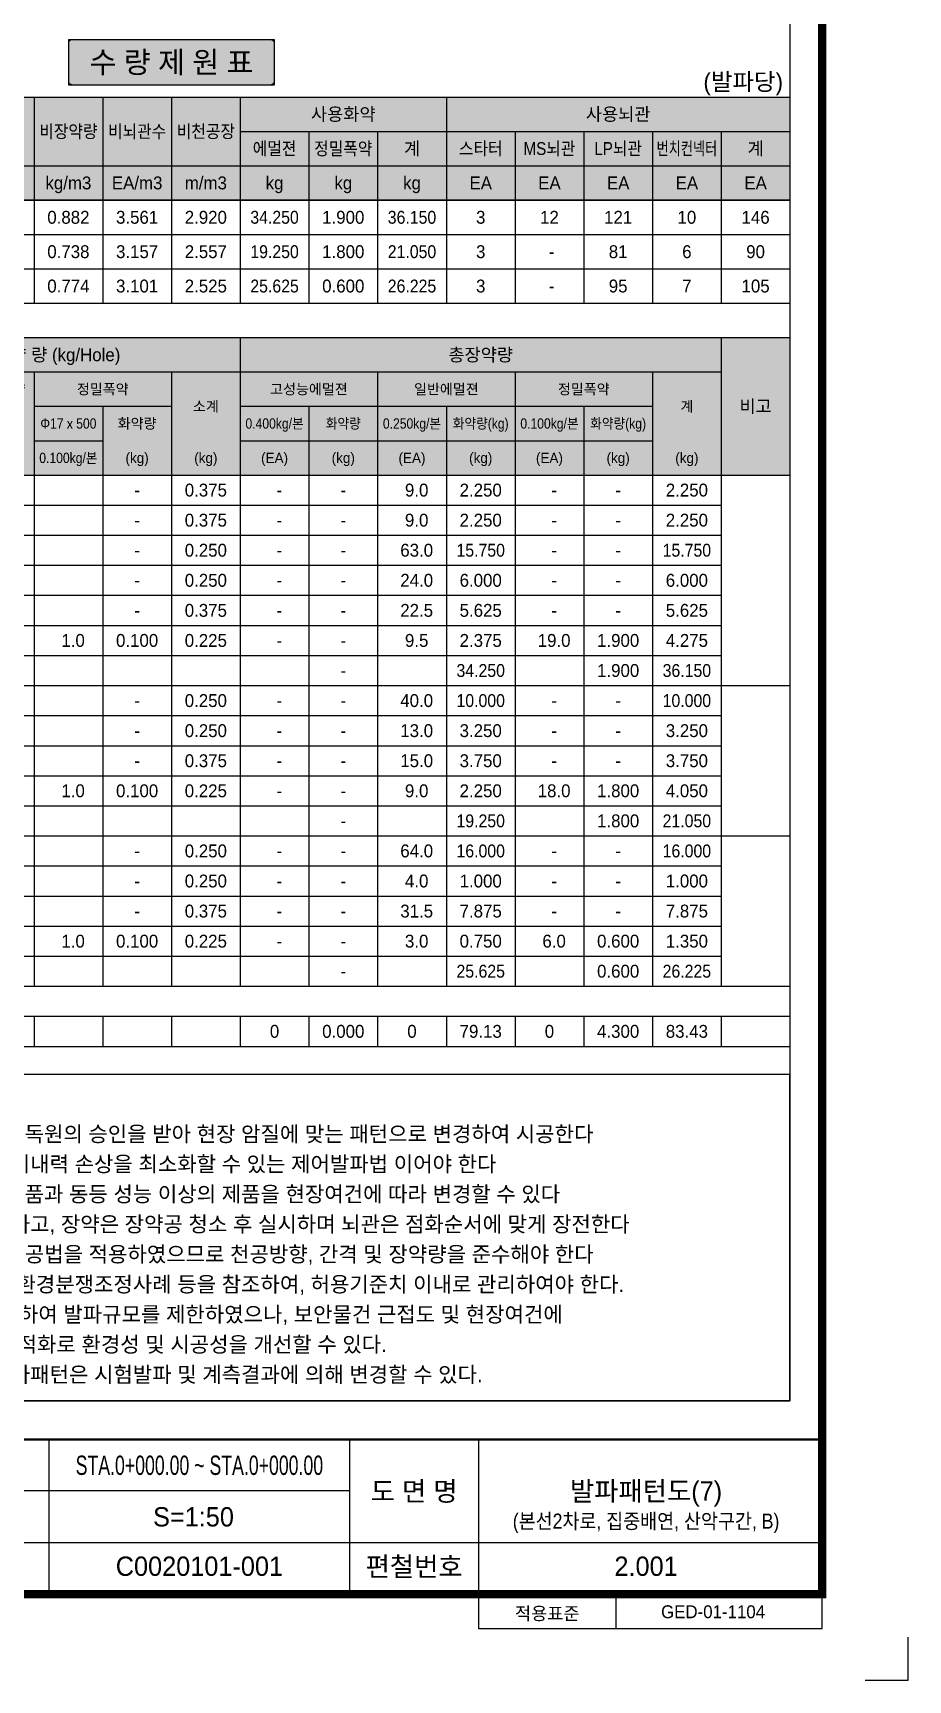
# Model space of a CAD drawing. Extents: x -689 to 317106, y 182884 to 219577.
# Drawn here: x 306918 to 317106, y 182884 to 202056 of the extents above; entities that cross this region are included whole.
import ezdxf
from ezdxf.enums import TextEntityAlignment as Align

# ---------------------------------------------------------------- set-up
doc = ezdxf.new("R2010")
doc.units = 0
doc.header["$LTSCALE"] = 500
doc.header["$MEASUREMENT"] = 0
doc.layers.get('DEFPOINTS').update_dxf_attribs({"color": 55})
doc.layers.add('0-21', color=21, linetype='Continuous', plot=False)
doc.layers.add('0-250line', color=250, linetype='Continuous', lineweight=9, true_color=0x333333)
doc.layers.add('0-252', color=7, linetype='Continuous', true_color=0xa0a0a0)
doc.layers.add('0-253', color=7, linetype='Continuous', true_color=0xcfcfcf)
for name, color, linetype in [('0-255', 52, 'Continuous'), ('CS-TABL-LIN1', 4, 'Continuous'), ('CS-TABL-LIN2', 1, 'Continuous'), ('CS-TABL-TEX2', 6, 'Continuous'), ('CS-TABL-TEX3', 7, 'Continuous'), ('CX-BORD-LIN1', 7, 'Continuous'), ('CX-BORD-LIN2', 7, 'Continuous'), ('CX-MISC', 7, 'Continuous'), ('CZ-TEX0', 7, 'Continuous'), ('CZ-TEX1', 7, 'Continuous'), ('CZ-TEX2', 7, 'Continuous'), ('CZ-TEX3', 7, 'Continuous'), ('CZ-TEXT', 3, 'Continuous')]:
    doc.layers.add(name, color=color, linetype=linetype)
doc.styles.add('TB_BTXT', font='')
doc.styles.add('TB_TEXT', font='')
doc.styles.add('돋움', font='')
doc.styles.add('맑은고딕(굵게)', font='malgunbd.ttf')
doc.styles.add('일반문자', font='')
doc.styles.add('제목', font='')
doc.styles.get('TB_BTXT').set_extended_font_data('Dotum')
doc.styles.get('TB_TEXT').set_extended_font_data('Dotum')
doc.styles.get('돋움').set_extended_font_data('Dotum')
doc.styles.get('일반문자').set_extended_font_data('Dotum')
doc.styles.get('제목').set_extended_font_data('Dotum')

# ---------------------------------------------------------------- blocks, each defined once
blk = doc.blocks.new('재료표제목')
at = {"layer": '0-253'}
h = blk.add_hatch(color=256, dxfattribs=at)
h.dxf.hatch_style = 1
h.paths.add_polyline_path([(0, 1600), (14400, 1600), (14400, 0), (0, 0)])
at = {"layer": 'CS-TABL-LIN1'}
for p, q in [((0, 1600), (0, 0)), ((0, 1600), (14400, 1600)), ((14400, 1600), (14400, 0)), ((0, 0), (14400, 0))]:
    blk.add_line(p, q, dxfattribs=at)
at = {"layer": 'CS-TABL-LIN2'}
for p, q in [((800, 1600), (800, 0)), ((2400, 1600), (2400, 0)), ((3200, 1600), (3200, 0)), ((8000, 1600), (8000, 0)), ((13600, 1600), (13600, 0)), ((3200, 1200), (13600, 1200)), ((4000, 1200), (4000, 0)), ((4800, 1200), (4800, 0)), ((5600, 1200), (5600, 0)), ((7200, 1200), (7200, 0)), ((9600, 1200), (9600, 0)), ((11200, 1200), (11200, 0)), ((12800, 1200), (12800, 0)), ((3200, 800), (4800, 800)), ((5600, 800), (7200, 800)), ((6400, 800), (6400, 0)), ((8000, 800), (12800, 800)), ((8800, 800), (8800, 0)), ((10400, 800), (10400, 0)), ((12000, 800), (12000, 0)), ((3200, 400), (4800, 400)), ((5600, 400), (6400, 400)), ((8000, 400), (12800, 400))]:
    blk.add_line(p, q, dxfattribs=at)
at = {"layer": 'CS-TABL-TEX2', "style": '일반문자'}
for s, height, p in [('공 당 장 약 량 (kg/Hole)', 150, (5600, 1400)), ('총장약량', 150, (10800, 1400)), ('천공의 위치', 150, (1600, 912)), ('공수', 150, (2800, 1025)), ('정밀폭약', 120, (6400, 1000)), ('고성능에멀젼', 120, (8800, 1000)), ('일반에멀젼', 120, (10400, 1000)), ('정밀폭약', 120, (12000, 1000)), ('구 분', 150, (400, 800)), ('(Hole Location)', 150, (1600, 688)), ('소계', 120, (7600, 800)), ('계', 120, (13200, 800)), ('비고', 150, (14000, 800)), ('(공)', 150, (2800, 575)), ('화약량', 120, (5200, 600)), ('화약량', 120, (6800, 600)), ('(kg)', 120, (5200, 200)), ('(kg)', 120, (6800, 200)), ('(kg)', 120, (7600, 200)), ('(EA)', 120, (8400, 200)), ('(kg)', 120, (9200, 200)), ('(EA)', 120, (10000, 200)), ('(kg)', 120, (10800, 200)), ('(EA)', 120, (11600, 200)), ('(kg)', 120, (12400, 200)), ('(kg)', 120, (13200, 200))]:
    blk.add_text(s, height=height, dxfattribs=at).set_placement(p, align=Align.MIDDLE_CENTER)
for s, width, p in [('고성능에멀젼', 0.8, (3600, 1000)), ('일반에멀젼', 0.8, (4400, 1000)), ('에멀젼폭약', 0.8, (5200, 1000)), ('Φ32ⅹ420', 0.9, (3600, 600)), ('Φ32ⅹ295', 0.9, (4400, 600)), ('Φ17ⅹ500', 0.9, (6000, 600)), ('0.400kg/본', 0.9, (8400, 600)), ('화약량', 0.9, (9200, 600)), ('0.250kg/본', 0.9, (10000, 600)), ('화약량(kg)', 0.9, (10800, 600)), ('0.100kg/본', 0.9, (11600, 600)), ('화약량(kg)', 0.9, (12400, 600)), ('0.400kg/본', 0.9, (3600, 200)), ('0.250kg/본', 0.9, (4400, 200)), ('0.100kg/본', 0.9, (6000, 200))]:
    blk.add_text(s, height=120, dxfattribs=dict(at, width=width)).set_placement(p, align=Align.MIDDLE_CENTER)
blk = doc.blocks.new('장약제원제목')
at = {"layer": '0-253'}
h = blk.add_hatch(color=256, dxfattribs=at)
h.dxf.hatch_style = 1
h.paths.add_polyline_path([(500931, 27019), (515331, 27019), (515331, 25819), (500931, 25819)])
at = {"color": 4}
blk.add_lwpolyline([(500931, 27019), (515331, 27019), (515331, 25819), (500931, 25819)], close=True, dxfattribs=at)
at = {"layer": 'CS-TABL-LIN1'}
for p, q in [((500931, 27019), (500931, 25819)), ((500931, 27019), (515331, 27019)), ((515331, 27019), (515331, 25819)), ((500931, 25819), (515331, 25819))]:
    blk.add_line(p, q, dxfattribs=at)
at = {"layer": 'CS-TABL-LIN2'}
for p, q in [((501731, 27019), (501731, 25819)), ((502531, 27019), (502531, 25819)), ((503331, 27019), (503331, 25819)), ((504131, 27019), (504131, 25819)), ((504931, 27019), (504931, 25819)), ((505731, 27019), (505731, 25819)), ((506531, 27019), (506531, 25819)), ((507331, 27019), (507331, 25819)), ((508131, 27019), (508131, 25819)), ((508931, 27019), (508931, 25819)), ((511331, 27019), (511331, 25819)), ((508931, 26619), (515331, 26619)), ((509731, 26619), (509731, 25819)), ((510531, 26619), (510531, 25819)), ((512131, 26619), (512131, 25819)), ((512931, 26619), (512931, 25819)), ((513731, 26619), (513731, 25819)), ((514531, 26619), (514531, 25819)), ((500931, 26219), (515331, 26219))]:
    blk.add_line(p, q, dxfattribs=at)
at = {"layer": 'CS-TABL-TEX2', "style": '일반문자'}
for s, p in [('사용화약', (510131, 26819)), ('사용뇌관', (513331, 26819)), ('구 분', (501331, 26619)), ('단면적', (502131, 26619)), ('천공장', (502931, 26619)), ('굴진장', (503731, 26619)), ('파쇄량', (506131, 26619)), ('계', (510931, 26419)), ('계', (514931, 26419)), ('단 위', (501331, 26019)), ('m2', (502131, 26019)), ('kg', (504531, 26019)), ('m3', (506131, 26019)), ('kg/m3', (506931, 26019)), ('EA/m3', (507731, 26019)), ('m/m3', (508531, 26019)), ('kg', (509331, 26019)), ('kg', (510131, 26019)), ('kg', (510931, 26019)), ('EA', (511731, 26019)), ('EA', (512531, 26019)), ('EA', (513331, 26019)), ('EA', (514131, 26019)), ('EA', (514931, 26019)), ('m', (502931, 26019)), ('m', (503731, 26019)), ('m', (505331, 26019))]:
    blk.add_text(s, height=150, dxfattribs=at).set_placement(p, align=Align.MIDDLE_CENTER)
for s, width, p in [('총장약량', 0.9, (504531, 26619)), ('총천공장', 0.9, (505331, 26619)), ('비장약량', 0.9, (506931, 26619)), ('비뇌관수', 0.9, (507731, 26619)), ('비천공장', 0.9, (508531, 26619)), ('에멀젼', 0.9, (509331, 26419)), ('정밀폭약', 0.9, (510131, 26419)), ('스타터', 0.9, (511731, 26419)), ('MS뇌관', 0.9, (512531, 26419)), ('LP뇌관', 0.9, (513331, 26419)), ('번치컨넥터', 0.75, (514131, 26419))]:
    blk.add_text(s, height=150, dxfattribs=dict(at, width=width)).set_placement(p, align=Align.MIDDLE_CENTER)
blk = doc.blocks.new('CXBLKA1')
at = {"layer": 'CX-BORD-LIN1', "color": 7, "const_width": 2}
blk.add_lwpolyline([(821, 20), (25, 20), (25, 574), (821, 574)], close=True, dxfattribs=at)
at = {"layer": 'CX-BORD-LIN1', "color": 7, "const_width": 0.6}
blk.add_lwpolyline([(821, 56), (25, 56)], dxfattribs=at)
at = {"layer": 'CX-BORD-LIN2', "color": 7}
blk.add_line((773, 12), (773, 20), dxfattribs=at)
at = {"layer": 'CX-BORD-LIN2', "color": 7, "const_width": 0.3}
for points in [[(641, 20), (641, 56)], [(711, 20), (711, 56)], [(741, 20), (741, 56)], [(711, 44.11), (611, 44.11)], [(821, 32), (611, 32)]]:
    blk.add_lwpolyline(points, dxfattribs=at)
at = {"layer": 'CX-BORD-LIN2', "color": 7}
blk.add_lwpolyline([(741, 20), (741, 12), (821, 12), (821, 20)], close=True, dxfattribs=at)
at = {"layer": 'CX-MISC', "color": 7}
blk.add_lwpolyline([(831, 0), (841, 0), (841, 0), (841, 0), (841, 0), (841, 0), (841, 10)], dxfattribs=at)
at = {"layer": 'CZ-TEX0', "color": 7, "style": 'TB_BTXT'}
blk.add_attdef('UD_TITLE', text='', height=10, dxfattribs=at).set_placement((423, 553), align=Align.MIDDLE_CENTER)
at = {"layer": 'CZ-TEX1', "color": 7, "style": 'TB_BTXT'}
blk.add_attdef('PI_CNAME', text='', height=5, dxfattribs=at).set_placement((40, 552), align=Align.BOTTOM_LEFT)
blk.add_attdef('UD_SUBTITLE', text='', height=7, dxfattribs=at).set_placement((423, 538), align=Align.MIDDLE_CENTER)
at = {"layer": 'CZ-TEX2', "color": 7, "style": 'TB_TEXT'}
for s, p in [('도 면 명', (726, 44)), ('편철번호', (726, 26.5))]:
    blk.add_text(s, height=4.5, dxfattribs=at).set_placement(p, align=Align.MIDDLE)
blk.add_text('적용표준', height=3, dxfattribs=at).set_placement((757, 15.5), align=Align.MIDDLE_CENTER)
at = {"layer": 'CZ-TEX2', "color": 7}
for tag, height, style, p in [('UD_CDNAME', 4, 'TB_BTXT', (42, 544)), ('DA_STDNAME', 3, 'TB_TEXT', (783.49, 13.5))]:
    blk.add_attdef(tag, text='', height=height, dxfattribs=dict(at, style=style)).set_placement(p, align=Align.BOTTOM_LEFT)
at = {"layer": 'CZ-TEX2', "color": 7, "style": 'TB_TEXT'}
for tag, height, p in [('DC_RDATE4', 3.5, (353, 52.5)), ('DC_RAPP4', 3.5, (501.56, 52.5)), ('DC_RCHK4', 3.5, (542.36, 52.5)), ('DC_RDGN4', 3.5, (582.36, 52.5)), ('PI_TITLE', 4.5, (243, 50)), ('DC_RNUM4', 3, (320, 52)), ('UD_CDIST', 4.5, (676, 50)), ('FI_NAME', 4.5, (780, 51)), ('DC_RNUM3', 3, (320, 45)), ('DC_RDATE3', 3.5, (353, 45.4)), ('DC_RAPP3', 3.5, (501.56, 45.4)), ('DC_RCHK3', 3.5, (542.36, 45.4)), ('DC_RDGN3', 3.5, (582.36, 45.4)), ('DI_TITLE', 4.5, (780, 44)), ('PI_CDNAME', 4.5, (243, 38)), ('DC_RNUM2', 3, (320, 38)), ('DC_RDATE2', 3.5, (353, 38.5)), ('DC_RAPP2', 3.5, (501.56, 38.5)), ('DC_RCHK2', 3.5, (542.36, 38.5)), ('DC_RDGN2', 3.5, (582.36, 38.5)), ('DA_HSCALE', 4.5, (658.5, 38)), ('DA_VSCALE', 4.5, (693, 38)), ('DI_SUBTITLE', 3.5, (780, 37)), ('DC_RNUM1', 3, (320, 31)), ('DC_RDATE1', 3.5, (353, 31.5)), ('DC_RAPP1', 3.5, (501.56, 31.5)), ('DC_RCHK1', 3.5, (542.36, 31.5)), ('DC_RDGN1', 3.5, (582.36, 31.5)), ('PA_CCLASS', 4.5, (204, 26.5)), ('PI_STAGE', 4.5, (283, 26.5)), ('DI_DRWNO', 4.5, (676, 26.5)), ('DA_PAGENO', 4.5, (780, 26.5))]:
    blk.add_attdef(tag, text='', height=height, dxfattribs=at).set_placement(p, align=Align.MIDDLE_CENTER)
for tag, p in [('DC_RDES4', (377, 52.5)), ('DC_RDES3', (377, 45.4)), ('DC_RDES2', (377, 38.5)), ('DC_RDES1', (377.03, 31.5))]:
    blk.add_attdef(tag, text='', height=3.5, dxfattribs=at).set_placement(p, align=Align.MIDDLE_LEFT)
at = {"layer": 'CZ-TEX3', "color": 7, "style": 'TB_TEXT', "flags": 1}
for tag, p in [('PI_ID', (24, 16)), ('PI_CCODE', (31, 16)), ('PA_DSDATE', (47, 16)), ('PA_DEDATE', (64, 16)), ('PA_CSDATE', (81, 16)), ('PA_CEDATE', (98, 16)), ('PA_CFDATE', (114, 16)), ('EI_ENAME', (132, 16)), ('EI_DEPT', (146, 16)), ('EI_PERSON', (158, 16)), ('EI_EMAIL', (174, 16)), ('CI_CATEG', (189, 16)), ('CI_ROLE', (204, 16)), ('CI_ONAME', (216, 16)), ('CI_ADDR', (232, 16)), ('CI_TEL', (246, 16)), ('CI_FAX', (257, 16)), ('CI_HPADDR', (270, 16)), ('CI_CODE', (287, 16)), ('CI_DEPT', (300, 16)), ('CI_PERSON', (312, 16)), ('CI_EMAIL', (329, 16)), ('CI_PROLE', (342, 16)), ('DI_MANCODE', (357, 16)), ('DI_CATEG', (377, 16)), ('DI_LDATE', (392, 16)), ('DI_PCLASS', (407, 16)), ('DI_MMCLASS', (424, 16)), ('DI_MSCLASS', (443, 16)), ('DI_ECLASS', (462, 16)), ('DI_FNAME', (478, 16)), ('DC_ONAME', (493, 16)), ('DC_NNAME', (510, 16)), ('FI_CODE', (529, 16)), ('FI_CLASS', (545, 16)), ('FI_ICODE1', (563, 16)), ('FI_ICODE2', (581, 16)), ('------------', (597, 16))]:
    blk.add_attdef(tag, p, '', height=2, dxfattribs=at)

msp = doc.modelspace()

# ---------------------------------------------------------------- hatches: boundary and pattern name
at = {"layer": '0-250line'}
h = msp.add_hatch(color=256, dxfattribs=at)
edge = h.paths.add_edge_path()
edge.add_line((309730.64711, 201715.15052), (309730.64711, 201927.73759))
edge.add_arc((309681.69572, 201927.73759), 48.95139, 0.000000429, 90.000000429)
edge.add_line((309681.69572, 201976.68898), (307379.5985, 201976.68898))
edge.add_arc((307379.5985, 201927.73759), 48.95139, 89.999999937, 179.999999937)
edge.add_line((307330.64711, 201927.73759), (307330.64711, 201502.56345))
edge.add_arc((307379.5985, 201502.56345), 48.95139, 179.999999879, 269.999999879)
edge.add_line((307379.5985, 201453.61206), (309681.69572, 201453.61206))
edge.add_arc((309681.69572, 201502.56345), 48.95139, 269.999999755, 359.999999755)
edge.add_line((309730.64711, 201502.56345), (309730.64711, 201715.15052))

# ---------------------------------------------------------------- linework, layer by layer
at = {"layer": '0-21'}
msp.add_lwpolyline([(309730.64711, 201976.68898), (307330.64711, 201976.68898), (307330.64711, 201453.61206), (309730.64711, 201453.61206), (309730.64711, 201976.68898)], close=True, dxfattribs=at)
at = {"layer": '0-250line', "lineweight": 0}
msp.add_lwpolyline([(309730.64711, 201715.15052), (309730.64711, 201927.73759, 0.4142135624), (309681.69572, 201976.68898), (307379.5985, 201976.68898, 0.4142135624), (307330.64711, 201927.73759), (307330.64711, 201502.56345, 0.4142135624), (307379.5985, 201453.61206), (309681.69572, 201453.61206, 0.4142135624), (309730.64711, 201502.56345)], format="xyb", close=True, dxfattribs=at)
at = {"layer": '0-252', "color": 7}
msp.add_lwpolyline([(301247.74829, 189934.3069), (301247.74829, 189934.3069), (301247.74829, 186134.3069), (315730.64711, 186134.30698), (315730.64711, 189934.3069), (301247.74829, 189934.3069)], dxfattribs=at)
at = {"layer": 'CS-TABL-LIN1'}
for p, q in [((315730.64711, 200109.94733), (315730.64711, 198909.94733)), ((301330.64711, 198909.94733), (315730.64711, 198909.94733)), ((315730.64711, 196909.94733), (315730.64711, 190959.94733)), ((301330.64711, 194459.94733), (315730.64711, 194459.94733)), ((301330.64711, 192709.94733), (315730.64711, 192709.94733)), ((301330.64711, 190959.94733), (315730.64711, 190959.94733)), ((315730.64711, 190959.94733), (315730.64711, 190259.94733)), ((301330.64711, 190609.94733), (315730.64711, 190609.94733)), ((301330.64711, 190259.94733), (315730.64711, 190259.94733))]:
    msp.add_line(p, q, dxfattribs=at)
at = {"layer": 'CS-TABL-LIN2'}
for p, q in [((306930.64711, 200109.94733), (306930.64711, 198909.94733)), ((307730.64711, 200109.94733), (307730.64711, 198909.94733)), ((308530.64711, 200109.94733), (308530.64711, 198909.94733)), ((309330.64711, 200109.94733), (309330.64711, 198909.94733)), ((310130.64711, 200109.94733), (310130.64711, 198909.94733)), ((310930.64711, 200109.94733), (310930.64711, 198909.94733)), ((311730.64711, 200109.94733), (311730.64711, 198909.94733)), ((312530.64711, 200109.94733), (312530.64711, 198909.94733)), ((313330.64711, 200109.94733), (313330.64711, 198909.94733)), ((314130.64711, 200109.94733), (314130.64711, 198909.94733)), ((314930.64711, 200109.94733), (314930.64711, 198909.94733)), ((301330.64711, 199709.94733), (315730.64711, 199709.94733)), ((301330.64711, 199309.94733), (315730.64711, 199309.94733)), ((306930.64711, 196909.94733), (306930.64711, 190959.94733)), ((307730.64711, 196909.94733), (307730.64711, 190959.94733)), ((308530.64711, 196909.94733), (308530.64711, 190959.94733)), ((309330.64711, 196909.94733), (309330.64711, 190959.94733)), ((310130.64711, 196909.94733), (310130.64711, 190959.94733)), ((310930.64711, 196909.94733), (310930.64711, 190959.94733)), ((311730.64711, 196909.94733), (311730.64711, 190959.94733)), ((312530.64711, 196909.94733), (312530.64711, 190959.94733)), ((313330.64711, 196909.94733), (313330.64711, 190959.94733)), ((314130.64711, 196909.94733), (314130.64711, 190959.94733)), ((314930.64711, 196909.94733), (314930.64711, 190959.94733)), ((302930.64711, 196559.94733), (314930.64711, 196559.94733)), ((302130.64711, 196209.94733), (314930.64711, 196209.94733)), ((302930.64711, 196209.94733), (314930.64711, 196209.94733)), ((302930.64711, 195859.94733), (314930.64711, 195859.94733)), ((302130.64711, 195509.94733), (314930.64711, 195509.94733)), ((302130.64711, 195159.94733), (314930.64711, 195159.94733)), ((301330.64711, 194809.94733), (314930.64711, 194809.94733)), ((302930.64711, 194109.94733), (314930.64711, 194109.94733)), ((302130.64711, 193759.94733), (314930.64711, 193759.94733)), ((302130.64711, 193409.94733), (314930.64711, 193409.94733)), ((301330.64711, 193059.94733), (314930.64711, 193059.94733)), ((302930.64711, 192359.94733), (314930.64711, 192359.94733)), ((302130.64711, 192009.94733), (314930.64711, 192009.94733)), ((302130.64711, 191659.94733), (314930.64711, 191659.94733)), ((301330.64711, 191309.94733), (314930.64711, 191309.94733)), ((306930.64711, 190609.94733), (306930.64711, 190259.94733)), ((307730.64711, 190609.94733), (307730.64711, 190259.94733)), ((308530.64711, 190609.94733), (308530.64711, 190259.94733)), ((309330.64711, 190609.94733), (309330.64711, 190259.94733)), ((310130.64711, 190609.94733), (310130.64711, 190259.94733)), ((310930.64711, 190609.94733), (310930.64711, 190259.94733)), ((311730.64711, 190609.94733), (311730.64711, 190259.94733)), ((312530.64711, 190609.94733), (312530.64711, 190259.94733)), ((313330.64711, 190609.94733), (313330.64711, 190259.94733)), ((314130.64711, 190609.94733), (314130.64711, 190259.94733)), ((314930.64711, 190609.94733), (314930.64711, 190259.94733))]:
    msp.add_line(p, q, dxfattribs=at)
at = {"layer": 'DEFPOINTS'}
msp.add_lwpolyline([(277680.64711, 211034.30698), (315730.64711, 211034.30698), (315730.64711, 186134.30698), (277680.64711, 186134.30698)], close=True, dxfattribs=at)

# ---------------------------------------------------------------- block references
ref = msp.add_blockref('CXBLKA1', (275055.64711, 182884.30698), dxfattribs=dict(xscale=50, yscale=50, zscale=50))
ref.add_attrib('DI_TITLE', '발파패턴도(7)', dxfattribs={"layer": 'CZ-TEX2', "height": 225, "style": 'TB_TEXT'}).set_placement((314055.6471, 185084.30698), align=Align.MIDDLE_CENTER)
ref.add_attrib('DI_SUBTITLE', '(본선2차로, 집중배연, 산악구간, B)', dxfattribs={"layer": 'CZ-TEX2', "height": 175, "style": 'TB_TEXT', "width": 0.9}).set_placement((314055.6471, 184734.30698), align=Align.MIDDLE_CENTER)
ref.add_attrib('UD_CDIST', 'STA.0+000.00 ~ STA.0+000.00', dxfattribs={"layer": 'CZ-TEX2', "height": 225, "style": 'TB_TEXT', "width": 0.7}).set_placement((308855.6471, 185384.30698), align=Align.MIDDLE_CENTER)
ref.add_attrib('DA_HSCALE', 'S=1:50', dxfattribs={"layer": 'CZ-TEX2', "height": 225, "style": 'TB_TEXT'}).set_placement((308787.04192, 184784.30698), align=Align.MIDDLE_CENTER)
ref.add_attrib('DI_DRWNO', 'C0020101-001', dxfattribs={"layer": 'CZ-TEX2', "height": 225, "style": 'TB_TEXT'}).set_placement((308855.6471, 184209.30698), align=Align.MIDDLE_CENTER)
ref.add_attrib('DA_PAGENO', '2.001', dxfattribs={"layer": 'CZ-TEX2', "height": 225, "style": 'TB_TEXT'}).set_placement((314055.6471, 184209.30698), align=Align.MIDDLE_CENTER)
ref.add_attrib('DA_STDNAME', 'GED-01-1104', dxfattribs={"layer": 'CZ-TEX2', "height": 150, "style": 'TB_TEXT'}).set_placement((314230.33628, 183559.30698), align=Align.BOTTOM_LEFT)
for name, p in [('장약제원제목', (-199600.16885, 174291.16701)), ('재료표제목', (301330.64711, 196909.94733))]:
    msp.add_blockref(name, p)

# ---------------------------------------------------------------- texts
at = {"layer": '0-255', "color": 7, "true_color": 0xffffff, "style": '맑은고딕(굵게)'}
msp.add_text('수 량 제 원 표', height=250, rotation=359.97820732, dxfattribs=at).set_placement((308530.64711, 201715.15052), align=Align.MIDDLE_CENTER)
at = {"layer": 'CS-TABL-TEX3', "style": '돋움'}
for s, p in [('0.882', (307330.64711, 199909.94733)), ('3.561', (308130.64711, 199909.94733)), ('2.920', (308930.64711, 199909.94733)), ('1.900', (310530.64711, 199909.94733)), ('3', (312130.64711, 199909.94733)), ('12', (312930.64711, 199909.94733)), ('121', (313730.64711, 199909.94733)), ('10', (314530.64711, 199909.94733)), ('146', (315330.64711, 199909.94733)), ('0.738', (307330.64711, 199509.94733)), ('3.157', (308130.64711, 199509.94733)), ('2.557', (308930.64711, 199509.94733)), ('1.800', (310530.64711, 199509.94733)), ('3', (312130.64711, 199509.94733)), ('81', (313730.64711, 199509.94733)), ('6', (314530.64711, 199509.94733)), ('90', (315330.64711, 199509.94733)), (' -', (312930.64711, 199509.94733)), ('0.774', (307330.64711, 199109.94733)), ('3.101', (308130.64711, 199109.94733)), ('2.525', (308930.64711, 199109.94733)), ('0.600', (310530.64711, 199109.94733)), ('3', (312130.64711, 199109.94733)), (' -', (312930.64711, 199109.94733)), ('95', (313730.64711, 199109.94733)), ('7', (314530.64711, 199109.94733)), ('105', (315330.64711, 199109.94733)), ('-', (308130.64711, 196734.94733)), ('0.375', (308930.64711, 196734.94733)), ('  -', (309730.64711, 196734.94733)), ('-', (310530.64711, 196734.94733)), ('  9.0', (311330.64711, 196734.94733)), ('2.250', (312130.64711, 196734.94733)), ('  -', (312930.64711, 196734.94733)), ('-', (313730.64711, 196734.94733)), ('2.250', (314530.64711, 196734.94733)), ('-', (308130.64711, 196384.94733)), ('0.375', (308930.64711, 196384.94733)), ('  -', (309730.64711, 196384.94733)), ('-', (310530.64711, 196384.94733)), ('  9.0', (311330.64711, 196384.94733)), ('2.250', (312130.64711, 196384.94733)), ('  -', (312930.64711, 196384.94733)), ('-', (313730.64711, 196384.94733)), ('2.250', (314530.64711, 196384.94733)), ('-', (308130.64711, 196034.94733)), ('0.250', (308930.64711, 196034.94733)), ('  -', (309730.64711, 196034.94733)), ('-', (310530.64711, 196034.94733)), ('  63.0', (311330.64711, 196034.94733)), ('  -', (312930.64711, 196034.94733)), ('-', (313730.64711, 196034.94733)), ('0.250', (308930.64711, 195684.94733)), ('  24.0', (311330.64711, 195684.94733)), ('6.000', (312130.64711, 195684.94733)), ('6.000', (314530.64711, 195684.94733)), ('-', (308130.64711, 195684.94733)), ('  -', (309730.64711, 195684.94733)), ('-', (310530.64711, 195684.94733)), ('  -', (312930.64711, 195684.94733)), ('-', (313730.64711, 195684.94733)), ('0.375', (308930.64711, 195334.94733)), ('  22.5', (311330.64711, 195334.94733)), ('5.625', (312130.64711, 195334.94733)), ('5.625', (314530.64711, 195334.94733)), ('-', (308130.64711, 195334.94733)), ('  -', (309730.64711, 195334.94733)), ('-', (310530.64711, 195334.94733)), ('  -', (312930.64711, 195334.94733)), ('-', (313730.64711, 195334.94733)), ('  1.0', (307330.64711, 194984.94733)), ('0.100', (308130.64711, 194984.94733)), ('0.225', (308930.64711, 194984.94733)), ('  -', (309730.64711, 194984.94733)), ('-', (310530.64711, 194984.94733)), ('  9.5', (311330.64711, 194984.94733)), ('2.375', (312130.64711, 194984.94733)), ('  19.0', (312930.64711, 194984.94733)), ('1.900', (313730.64711, 194984.94733)), ('4.275', (314530.64711, 194984.94733)), ('-', (310530.64711, 194634.94733)), ('1.900', (313730.64711, 194634.94733)), ('-', (308130.64711, 194284.94733)), ('0.250', (308930.64711, 194284.94733)), ('  -', (309730.64711, 194284.94733)), ('-', (310530.64711, 194284.94733)), ('  40.0', (311330.64711, 194284.94733)), ('  -', (312930.64711, 194284.94733)), ('-', (313730.64711, 194284.94733)), ('-', (308130.64711, 193934.94733)), ('0.250', (308930.64711, 193934.94733)), ('  -', (309730.64711, 193934.94733)), ('-', (310530.64711, 193934.94733)), ('  13.0', (311330.64711, 193934.94733)), ('3.250', (312130.64711, 193934.94733)), ('  -', (312930.64711, 193934.94733)), ('-', (313730.64711, 193934.94733)), ('3.250', (314530.64711, 193934.94733)), ('0.375', (308930.64711, 193584.94733)), ('  15.0', (311330.64711, 193584.94733)), ('3.750', (312130.64711, 193584.94733)), ('3.750', (314530.64711, 193584.94733)), ('-', (308130.64711, 193584.94733)), ('  -', (309730.64711, 193584.94733)), ('-', (310530.64711, 193584.94733)), ('  -', (312930.64711, 193584.94733)), ('-', (313730.64711, 193584.94733)), ('  1.0', (307330.64711, 193234.94733)), ('0.100', (308130.64711, 193234.94733)), ('0.225', (308930.64711, 193234.94733)), ('  9.0', (311330.64711, 193234.94733)), ('2.250', (312130.64711, 193234.94733)), ('  18.0', (312930.64711, 193234.94733)), ('1.800', (313730.64711, 193234.94733)), ('4.050', (314530.64711, 193234.94733)), ('  -', (309730.64711, 193234.94733)), ('-', (310530.64711, 193234.94733)), ('-', (310530.64711, 192884.94733)), ('1.800', (313730.64711, 192884.94733)), ('-', (308130.64711, 192534.94733)), ('0.250', (308930.64711, 192534.94733)), ('  -', (309730.64711, 192534.94733)), ('-', (310530.64711, 192534.94733)), ('  64.0', (311330.64711, 192534.94733)), ('  -', (312930.64711, 192534.94733)), ('-', (313730.64711, 192534.94733)), ('-', (308130.64711, 192184.94733)), ('0.250', (308930.64711, 192184.94733)), ('  -', (309730.64711, 192184.94733)), ('-', (310530.64711, 192184.94733)), ('  4.0', (311330.64711, 192184.94733)), ('1.000', (312130.64711, 192184.94733)), ('  -', (312930.64711, 192184.94733)), ('-', (313730.64711, 192184.94733)), ('1.000', (314530.64711, 192184.94733)), ('0.375', (308930.64711, 191834.94733)), ('  31.5', (311330.64711, 191834.94733)), ('7.875', (312130.64711, 191834.94733)), ('7.875', (314530.64711, 191834.94733)), ('-', (308130.64711, 191834.94733)), ('  -', (309730.64711, 191834.94733)), ('-', (310530.64711, 191834.94733)), ('  -', (312930.64711, 191834.94733)), ('-', (313730.64711, 191834.94733)), ('  1.0', (307330.64711, 191484.94733)), ('0.100', (308130.64711, 191484.94733)), ('0.225', (308930.64711, 191484.94733)), ('  3.0', (311330.64711, 191484.94733)), ('0.750', (312130.64711, 191484.94733)), ('  6.0', (312930.64711, 191484.94733)), ('0.600', (313730.64711, 191484.94733)), ('1.350', (314530.64711, 191484.94733)), ('  -', (309730.64711, 191484.94733)), ('-', (310530.64711, 191484.94733)), ('0.600', (313730.64711, 191134.94733)), ('-', (310530.64711, 191134.94733)), ('0', (309730.64711, 190434.94733)), ('0.000', (310530.64711, 190434.94733)), ('0', (311330.64711, 190434.94733)), ('79.13', (312130.64711, 190434.94733)), ('0', (312930.64711, 190434.94733)), ('4.300', (313730.64711, 190434.94733)), ('83.43', (314530.64711, 190434.94733))]:
    msp.add_text(s, height=150, dxfattribs=at).set_placement(p, align=Align.MIDDLE_CENTER)
at = {"layer": 'CS-TABL-TEX3', "style": '돋움', "width": 0.94}
for s, p in [('34.250', (309730.64711, 199909.94733)), ('36.150', (311330.64711, 199909.94733)), ('19.250', (309730.64711, 199509.94733)), ('21.050', (311330.64711, 199509.94733)), ('25.625', (309730.64711, 199109.94733)), ('26.225', (311330.64711, 199109.94733)), ('15.750', (312130.64711, 196034.94733)), ('15.750', (314530.64711, 196034.94733)), ('34.250', (312130.64711, 194634.94733)), ('36.150', (314530.64711, 194634.94733)), ('10.000', (312130.64711, 194284.94733)), ('10.000', (314530.64711, 194284.94733)), ('19.250', (312130.64711, 192884.94733)), ('21.050', (314530.64711, 192884.94733)), ('16.000', (312130.64711, 192534.94733)), ('16.000', (314530.64711, 192534.94733)), ('25.625', (312130.64711, 191134.94733)), ('26.225', (314530.64711, 191134.94733))]:
    msp.add_text(s, height=150, dxfattribs=at).set_placement(p, align=Align.MIDDLE_CENTER)
at = {"layer": 'CZ-TEX2', "style": '제목'}
msp.add_text('(발파당)', height=200, dxfattribs=at).set_placement((315186.71238, 201388.09381), align=Align.CENTER)
at = {"layer": 'CZ-TEXT', "color": 0, "style": '돋움'}
for s, p in [('1. 본 발파패턴은 표준적인 암질에 따른 기준이므로 감독원의 승인을 받아 현장 암질에 맞는 패턴으로 변경하여 시공한다', (301422.74289, 189240.94805)), ('   단, 변경되는 발파패턴은 외곽부의 여굴 및 암반의 지내력 손상을 최소화할 수 있는 제어발파법 이어야 한다', (301422.74289, 188890.94805)), ('2. 기폭방식은 비전기식뇌관 기준이며, 화약류는 본 제품과 동등 성능 이상의 제품을 현장여건에 따라 변경할 수 있다', (301422.74289, 188540.94805)), ('3. 천공은 매 막장별 천공 배치도에 따라 정확히 실시하고, 장약은 장약공 청소 후 실시하며 뇌관은 점화순서에 맞게 장전한다', (301422.74289, 188190.94805)), ('4. 모암의 손상과 여굴방지를 위하여 Smooth Blasting공법을 적용하였으므로 천공방향, 간격 및 장약량을 준수해야 한다', (301422.74289, 187840.94805)), ('5. 발파작업시 진동 및 소음은 설계기준, 전문시방서, 환경분쟁조정사례 등을 참조하여, 허용기준치 이내로 관리하여야 한다.', (301422.74289, 187490.94805)), ('6. 본 발파패턴은 근접지역 발파작업의 안전성을 고려하여 발파규모를 제한하였으나, 보안물건 근접도 및 현장여건에', (301422.74289, 187140.94805)), ('   따라 지발당장약량의 재조정 및 다단분할영역의 최적화로 환경성 및 시공성을 개선할 수 있다.', (301472.74289, 186790.94805)), ('7. 시공전 반드시 시험발파를 시행하도록 하며, 본 발파패턴은 시험발파 및 계측결과에 의해 변경할 수 있다.', (301422.74289, 186440.94805))]:
    msp.add_text(s, height=180, dxfattribs=at).set_placement(p, align=Align.MIDDLE_LEFT)

doc.saveas('drawing.dxf')
